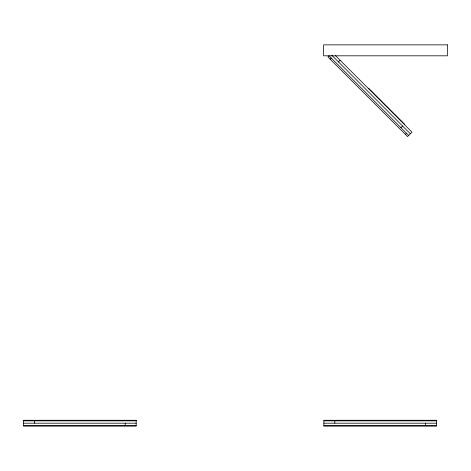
<?xml version="1.0" encoding="UTF-8"?>
<svg xmlns="http://www.w3.org/2000/svg" width="471" height="471" viewBox="0 0 471 471"><rect width="100%" height="100%" fill="white"/><g stroke="black" fill="none" stroke-linecap="round" stroke-linejoin="round"><path stroke-width="0.71" d="M330.142 59.128L331.243 58.021M338.437 61.895L340.091 60.235M400.927 127.706L402.587 126.045M405.348 134.341L406.455 133.234M23.55 420.856L136.172 420.856M323.877 420.856L436.499 420.856M23.55 423.205L136.172 423.205M323.877 423.205L436.499 423.205M23.55 425.548L136.172 425.548M323.877 425.548L436.499 425.548M368.563 88.177L404.512 124.12M335.446 55.59L411.99 132.127L407.562 136.555L327.928 56.92L329.035 55.813L408.669 135.448M331.725 55.184L410.329 133.788M425.548 423.205L425.548 425.548M334.828 420.856L334.828 423.205M125.221 423.205L125.221 425.548M34.501 420.856L34.501 423.205M447.45 44.863L323.559 44.863L323.559 55.813L447.45 55.813L447.45 44.863M136.172 420.273L23.55 420.273L23.55 426.137L136.172 426.137L136.172 420.273M436.499 420.273L323.877 420.273L323.877 426.137L436.499 426.137L436.499 420.273"/></g></svg>
